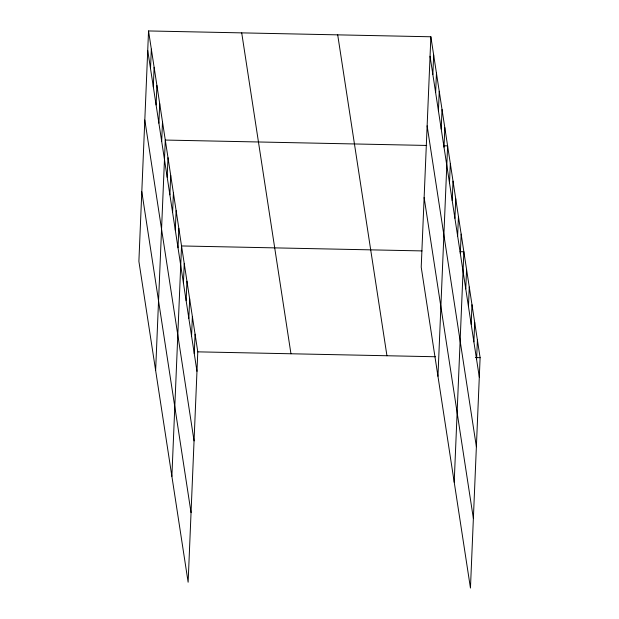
<?xml version="1.0" encoding="UTF-8"?>
<svg xmlns="http://www.w3.org/2000/svg" width="619" height="619" viewBox="0 0 619 619"><rect width="100%" height="100%" fill="white"/><g stroke="black" fill="none" stroke-linecap="round" stroke-linejoin="round"><path stroke-width="0.93" d="M148.545 30.95L138.888 261.334L188.13 582.224L197.786 351.847L148.545 30.95L430.87 36.776L480.112 357.666L470.455 588.05L421.214 267.153L430.87 36.776M150.518 68.601L151.33 49.133M153.311 86.784L154.123 67.316M156.096 104.967L156.917 85.499M158.89 123.158L159.702 103.683M161.675 141.341L162.495 121.873M155.632 370.433L165.288 140.056L426.7 145.45M167.176 177.173L167.997 157.706M169.885 194.823L170.705 175.355M172.593 212.472L173.413 193.004M175.301 230.121L176.121 210.653M178.009 247.77L178.829 228.303M171.881 476.328L181.537 245.952L422.034 250.912M183.425 283.069L184.245 263.601M186.133 300.718L186.953 281.25M188.841 318.367L189.662 298.9M191.557 336.016L192.37 316.549M194.265 353.666L195.078 334.198M432.843 74.427L433.664 54.959M435.637 92.61L436.449 73.143M438.422 110.793L439.242 91.326M441.215 128.976L442.028 109.509M444.009 147.16L444.821 127.692M437.958 376.259L447.614 145.875L443.808 145.798M449.502 182.992L450.323 163.524M452.21 200.641L453.031 181.174M454.919 218.29L455.739 198.823M457.627 235.94L458.447 216.472M460.335 253.589L461.155 234.121M454.207 482.155L463.863 251.771L460.064 251.693M465.759 288.887L466.571 269.42M468.467 306.537L469.279 287.069M471.175 324.186L471.988 304.718M473.883 341.835L474.696 322.367M476.591 359.484L477.404 340.017M197.786 351.847L435.428 356.745M475.361 357.573L480.112 357.666M430.05 56.244L479.299 377.133M427.133 125.843L476.382 446.74M424.131 197.554L473.373 518.451M337.703 34.85L386.945 355.747M241.712 32.869L290.953 353.766M147.724 50.418L196.974 371.315M144.807 120.016L194.057 440.914M141.805 191.728L191.047 512.625"/></g></svg>
